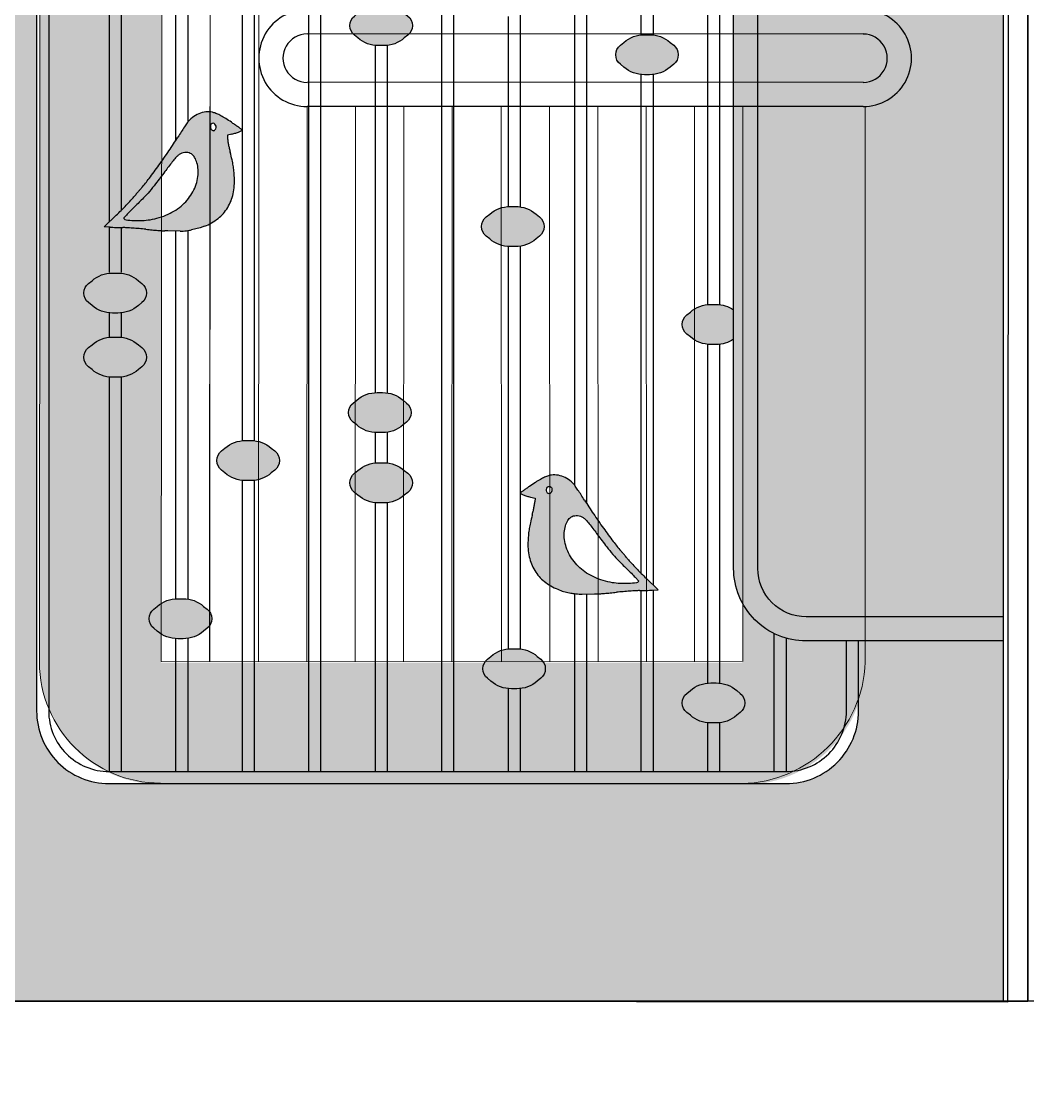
# Model space of a CAD drawing. Header units: millimetres. Extents: x 35877 to 3066687, y -650199 to -40525.
# Drawn here: x 145127.83 to 145169.47, y -179804.76 to -179761.06 of the extents above; entities that cross this region are included whole.
import ezdxf

# ---------------------------------------------------------------- set-up
doc = ezdxf.new("R2010")
doc.units = ezdxf.units.MM
doc.header["$MEASUREMENT"] = 0
for name, color, linetype, lineweight in [('A8_FURNITURE', 32, 'Continuous', 30), ('dim05', 1, 'Continuous', 13), ('Elevation 4.5', 206, 'Continuous', 5), ('FURNITURE', 32, 'Continuous', 9), ('NAME PLATE', 7, 'Continuous', 25), ('wall', 7, 'Continuous', 30)]:
    doc.layers.add(name, color=color, linetype=linetype, lineweight=lineweight)

msp = doc.modelspace()

# ---------------------------------------------------------------- hatches: boundary and pattern name
at = {"layer": 'dim05', "lineweight": 0, "true_color": 0xa47149, "transparency": 33554630}
h = msp.add_hatch(color=35, dxfattribs=at)
h.dxf.hatch_style = 1
h.paths.add_polyline_path([(145168.4572, -179709.6314), (145122.4652, -179709.6314), (145122.4728, -179801.5908), (145168.4649, -179801.5908), (145168.4637, -179786.6922), (145162.4649, -179786.6922), (145162.4649, -179789.5908, -0.4142136), (145159.4649, -179792.5908), (145131.4673, -179792.5908, -0.4142136), (145128.4673, -179789.5908), (145128.4673, -179720.5967, -0.4142136), (145131.4673, -179717.5967), (145159.4649, -179717.5967, -0.4142136), (145162.4649, -179720.5967), (145162.4649, -179747.4924), (145168.4604, -179747.4924)])
h = msp.add_hatch(color=35, dxfattribs=at)
h.dxf.hatch_style = 1
h.paths.add_polyline_path([(145168.4604, -179747.4924), (145160.2982, -179747.4924, 0.4142136), (145157.2982, -179750.4924), (145157.2982, -179783.6922, 0.4142136), (145160.2982, -179786.6922), (145168.4637, -179786.6922), (145168.4636, -179785.6922), (145160.2982, -179785.6922, -0.4142136), (145158.2982, -179783.6922), (145158.2982, -179750.4924, -0.4142136), (145160.2982, -179748.4924), (145168.4605, -179748.4924)])
h = msp.add_hatch(color=35, dxfattribs=at)
h.dxf.hatch_style = 1
h.paths.add_polyline_path([(145168.4605, -179748.4924), (145160.2982, -179748.4924, 0.4142136), (145158.2982, -179750.4924), (145158.2982, -179783.6922, 0.4142136), (145160.2982, -179785.6922), (145168.4636, -179785.6922)])
at = {"layer": 'Elevation 4.5', "lineweight": 0, "true_color": 0x000000, "transparency": 33554628}
h = msp.add_hatch(color=18, dxfattribs=at)
h.dxf.hatch_style = 1
h.paths.add_polyline_path([(145144.0094, -179761.2518, 0.2335694), (145143.8194, -179760.8517), (145143.6747, -179760.7374, 0.1866469), (145142.8246, -179760.4209), (145142.6083, -179760.4209, 0.1866469), (145141.7582, -179760.7374), (145141.6136, -179760.8517, 0.2294381), (145141.4235, -179761.244, 0.2335694), (145141.6136, -179761.6441), (145141.7582, -179761.7584, 0.1866469), (145142.6083, -179762.0749), (145142.8246, -179762.0749, 0.1866469), (145143.6747, -179761.7584), (145143.8194, -179761.6441, 0.2294381)])
h = msp.add_hatch(color=18, dxfattribs=at)
h.dxf.hatch_style = 1
h.paths.add_polyline_path([(145155.0086, -179762.4563, 0.2335694), (145154.8186, -179762.0561), (145154.6739, -179761.9418, 0.1866469), (145153.8238, -179761.6253), (145153.6075, -179761.6253, 0.1866469), (145152.7574, -179761.9418), (145152.6127, -179762.0561, 0.2294381), (145152.4227, -179762.4484, 0.2335694), (145152.6127, -179762.8486), (145152.7574, -179762.9629, 0.1866469), (145153.6075, -179763.2794), (145153.8238, -179763.2794, 0.1866469), (145154.6739, -179762.9629), (145154.8186, -179762.8486, 0.2294381)])
h = msp.add_hatch(color=18, dxfattribs=at)
h.dxf.hatch_style = 1
edge = h.paths.add_edge_path()
edge.add_arc((145153.541, -179777.9458), 22.7128, 507.18852, 507.83828, ccw=False)
edge.add_arc((145148.2609, -179774.5415), 16.4304, 506.36276, 507.18852, ccw=False)
edge.add_arc((145149.2396, -179775.1927), 17.6059, 505.7127, 506.36268, ccw=False)
edge.add_arc((145135.2507, -179765.6547), 0.6748, 498.83106, 505.7127, ccw=False)
edge.add_arc((145135.6475, -179766.0016), 1.2018, 484.00797, 498.83106, ccw=False)
edge.add_arc((145135.6259, -179765.9696), 1.1632, 468.82012, 484.00797, ccw=False)
edge.add_arc((145135.5886, -179765.8604), 1.0478, 452.7846, 468.82001, ccw=False)
edge.add_arc((145135.5748, -179765.5752), 0.7623, 432.43002, 452.7846, ccw=False)
edge.add_arc((145135.4156, -179766.078), 1.2897, 425.01577, 432.43002, ccw=False)
edge.add_arc((145134.852, -179767.2875), 2.624, 420.65779, 425.01577, ccw=False)
edge.add_arc((145134.2444, -179768.3682), 3.8638, 417.0816, 420.65779, ccw=False)
edge.add_arc((145131.6622, -179772.3569), 8.6154, 415.11795, 417.0816, ccw=False)
edge.add_arc((145104.1835, -179811.7731), 56.6645, 414.95139, 415.11795, ccw=False)
edge.add_arc((145117.6634, -179792.5565), 33.1914, 414.70247, 414.95139, ccw=False)
edge.add_arc((145097.0458, -179821.6785), 68.873, 414.599882, 414.702471, ccw=False)
edge.add_arc((145136.7954, -179765.7456), 0.2543, 409.23396, 414.59988, ccw=False)
edge.add_arc((145136.9503, -179765.566), 0.0172, 298.20864, 409.23396, ccw=False)
edge.add_arc((145136.2719, -179764.3012), 1.4524, 293.39256, 298.20864, ccw=False)
edge.add_arc((145136.2007, -179764.1368), 1.6315, 287.9266, 293.39256, ccw=False)
edge.add_arc((145136.0361, -179763.6278), 2.1665, 283.50765, 287.9266, ccw=False)
edge.add_line((145136.5421, -179765.7344), (145136.3578, -179765.7786))
edge.add_line((145136.3578, -179765.7786), (145136.3669, -179765.9336))
edge.add_arc((145137.1187, -179765.8897), 0.7531, 183.34154, 189.81323)
edge.add_arc((145141.8106, -179765.0782), 5.5147, 189.81323, 191.30457)
edge.add_arc((145142.4613, -179764.9481), 6.1782, 191.30451, 192.83883)
edge.add_arc((145142.7124, -179764.8909), 6.4358, 192.83879, 194.32781)
edge.add_arc((145124.7969, -179769.4667), 12.0549, 372.79594, 374.32781, ccw=False)
edge.add_arc((145132.6596, -179767.681), 3.9919, 369.30302, 372.79594, ccw=False)
edge.add_arc((145133.2726, -179767.5805), 3.3707, 365.43492, 369.30295, ccw=False)
edge.add_arc((145130.1219, -179767.8803), 6.5356, 363.07768, 365.43492, ccw=False)
edge.add_arc((145134.0454, -179767.6693), 2.6065, 348.21303, 363.07768, ccw=False)
edge.add_arc((145134.8412, -179767.8354), 1.7935, 328.54144, 348.21303, ccw=False)
edge.add_arc((145134.9061, -179767.8751), 1.7174, 308.37567, 328.54144, ccw=False)
edge.add_arc((145134.579, -179767.462), 2.2443, 291.87328, 308.37567, ccw=False)
edge.add_line((145135.4151, -179769.5448), (145135.236, -179769.6167))
edge.add_line((145135.236, -179769.6167), (145134.8768, -179769.6985))
edge.add_arc((145134.5818, -179768.1591), 1.5675, 277.56565, 280.84666, ccw=False)
edge.add_arc((145134.0388, -179764.0707), 5.6917, 276.30901, 277.56565, ccw=False)
edge.add_arc((145133.9774, -179763.515), 6.2509, 275.06563, 276.30901, ccw=False)
edge.add_arc((145134.1078, -179764.9863), 4.7738, 273.54376, 275.06563, ccw=False)
edge.add_line((145134.4028, -179769.7509), (145133.896, -179769.7352))
edge.add_line((145133.896, -179769.7352), (145133.7701, -179769.7352))
edge.add_arc((145133.7701, -179768.6866), 1.0486, 265.59735, 270, ccw=False)
edge.add_arc((145135.9444, -179740.4462), 29.3726, 265.20293, 265.59735, ccw=False)
edge.add_arc((145135.7407, -179742.8733), 26.937, 264.68974, 265.20285, ccw=False)
edge.add_arc((145136.7218, -179732.3184), 37.5373, 264.28949, 264.68968, ccw=False)
edge.add_arc((145131.0139, -179789.3988), 19.8277, 444.28949, 445.08155)
edge.add_arc((145130.9332, -179790.3357), 20.7681, 445.08151, 445.84651)
edge.add_arc((145131.0972, -179788.0775), 18.504, 445.84648, 446.60254)
edge.add_arc((145132.0067, -179772.7574), 3.1569, 446.60254, 449.39965)
edge.add_arc((145132.1233, -179761.6289), 7.9723, 268.96302, 269.39965, ccw=False)
edge.add_line((145131.979, -179769.5998), (145131.2688, -179769.5641))
edge.add_arc((145115.1446, -179752.2557), 23.6552, 312.97168, 316.05955)
edge.add_arc((145120.637, -179757.5708), 16.0121, 316.11651, 317.10322)
edge.add_arc((145129.5318, -179765.8355), 3.8704, 317.10322, 319.93677)
edge.add_arc((145208.1109, -179831.9191), 98.8024, 499.848316, 499.936772, ccw=False)
edge.add_arc((145194.8993, -179820.7736), 81.5176, 499.744298, 499.848249, ccw=False)
edge.add_arc((145191.6079, -179817.9867), 77.2047, 499.654619, 499.744249, ccw=False)
edge.add_arc((145137.2701, -179771.8309), 5.9099, 499.05554, 499.65462, ccw=False)
edge.add_arc((145126.9318, -179762.8615), 7.777, 319.05554, 322.77729)
edge.add_arc((145113.5986, -179752.7327), 24.5211, 322.77729, 324.3586)
edge.add_arc((145111.7057, -179751.3755), 26.8504, 324.3586, 325.91326)
edge.add_arc((145117.2209, -179755.1077), 20.1909, 325.91326, 327.83828)
edge = h.paths.add_edge_path(flags=16)
edge.add_arc((145135.6633, -179765.415), 0.2323, 320.05653, 335.50465)
edge.add_arc((145135.7152, -179765.4387), 0.1751, 335.50465, 368.70961)
edge.add_arc((145135.7245, -179765.4372), 0.1658, 368.70961, 403.30219)
edge.add_arc((145135.7621, -179765.4018), 0.1141, 403.30219, 446.9972)
edge.add_arc((145135.7628, -179765.3883), 0.1006, 446.9972, 494.99999)
edge.add_arc((145135.7593, -179765.3848), 0.0957, 494.99997, 528.67412)
edge.add_arc((145135.9192, -179765.4168), 0.2587, 528.67412, 544.70662)
edge.add_arc((145135.9326, -179765.4157), 0.2721, 184.70662, 200.39287)
edge.add_arc((145135.7981, -179765.4657), 0.1287, 200.39287, 227.85535)
edge.add_arc((145135.808, -179765.4548), 0.1434, 227.85535, 249.44083)
edge.add_arc((145135.7816, -179765.5251), 0.0683, 249.44083, 287.01666)
edge.add_arc((145135.7771, -179765.5103), 0.0838, 287.01666, 320.05653)
edge = h.paths.add_edge_path(flags=16)
edge.add_arc((145134.6948, -179766.8248), 0.3225, 416.48854, 435.45402)
edge.add_arc((145134.6503, -179766.9963), 0.4996, 435.45402, 449.11678)
edge.add_arc((145134.6498, -179767.0341), 0.5374, 449.11678, 462.30358)
edge.add_arc((145134.6341, -179766.9622), 0.4639, 462.30358, 477.02902)
edge.add_arc((145134.7061, -179767.1034), 0.6223, 477.02902, 488.85253)
edge.add_arc((145134.8179, -179767.2422), 0.8006, 488.85253, 498.64147)
edge.add_arc((145136.4696, -179768.6962), 3.0011, 498.64147, 502.77508)
edge.add_arc((145187.9272, -179807.79), 67.6247, 502.775081, 503.205715)
edge.add_arc((145099.3338, -179741.5274), 43.0077, 322.36235, 323.20571, ccw=False)
edge.add_arc((145127.5451, -179763.2826), 7.3824, 319.25591, 322.36235, ccw=False)
edge.add_arc((145128.6466, -179764.2315), 5.9284, 315.67016, 319.25591, ccw=False)
edge.add_arc((145118.1448, -179753.9725), 20.6096, 314.25199, 315.67016, ccw=False)
edge.add_arc((145145.4705, -179782.0212), 18.5494, 494.25199, 495.13273)
edge.add_arc((145136.0615, -179772.6557), 5.2737, 495.13273, 497.37914)
edge.add_arc((145137.8426, -179774.2947), 7.6942, 497.37914, 498.5497)
edge.add_arc((145132.0915, -179769.2154), 0.0212, 498.5497, 572.61788)
edge.add_arc((145132.1792, -179769.1592), 0.1254, 212.61788, 264.11514)
edge.add_arc((145132.7092, -179764.0173), 5.2946, 264.11514, 267.59679)
edge.add_arc((145132.6554, -179765.2997), 4.011, 267.59679, 272.66271)
edge.add_arc((145132.7165, -179766.6145), 2.6949, 272.66271, 279.48802)
edge.add_arc((145132.6606, -179766.2801), 3.0338, 279.48802, 294.18755)
edge.add_arc((145132.9497, -179766.9237), 2.3283, 294.18755, 312.11259)
edge.add_arc((145133.1477, -179767.1427), 2.0331, 312.11259, 331.43659)
edge.add_arc((145133.3291, -179767.2414), 1.8266, 331.43651, 352.37921)
edge.add_arc((145133.7274, -179767.2947), 1.4247, 352.37921, 363.83927)
edge.add_arc((145133.8406, -179767.2871), 1.3113, 363.83927, 376.03421)
edge.add_arc((145134.0966, -179767.2136), 1.0448, 376.03421, 389.58284)
edge.add_arc((145134.6427, -179766.9036), 0.4169, 389.58284, 416.48854)
h = msp.add_hatch(color=18, dxfattribs=at)
h.dxf.hatch_style = 1
h.paths.add_polyline_path([(145149.4604, -179769.5675, 0.2335694), (145149.2703, -179769.1674), (145149.1257, -179769.0531, 0.1866469), (145148.2756, -179768.7366), (145148.0593, -179768.7366, 0.1866469), (145147.2092, -179769.0531), (145147.0645, -179769.1674, 0.2294381), (145146.8745, -179769.5597, 0.2335694), (145147.0645, -179769.9598), (145147.2092, -179770.0741, 0.1866469), (145148.0593, -179770.3906), (145148.2756, -179770.3906, 0.1866469), (145149.1257, -179770.0741), (145149.2703, -179769.9598, 0.2294381)])
h = msp.add_hatch(color=18, dxfattribs=at)
h.dxf.hatch_style = 1
h.paths.add_polyline_path([(145133.0102, -179772.3117, 0.2335694), (145132.8202, -179771.9116), (145132.6755, -179771.7973, 0.1866469), (145131.8254, -179771.4808), (145131.6091, -179771.4808, 0.1866469), (145130.759, -179771.7973), (145130.6143, -179771.9116, 0.2294381), (145130.4243, -179772.3039, 0.2335694), (145130.6143, -179772.704), (145130.759, -179772.8183, 0.1866469), (145131.6091, -179773.1348), (145131.8254, -179773.1348, 0.1866469), (145132.6755, -179772.8183), (145132.8202, -179772.704, 0.2294381)])
h = msp.add_hatch(color=18, dxfattribs=at)
h.dxf.hatch_style = 1
h.paths.add_polyline_path([(145157.2982, -179772.9958, 0.1540341), (145156.5738, -179772.7772), (145156.3574, -179772.7772, 0.1866469), (145155.5074, -179773.0937), (145155.3627, -179773.208, 0.2294381), (145155.1727, -179773.6003, 0.2335694), (145155.3627, -179774.0004), (145155.5074, -179774.1147, 0.1866469), (145156.3574, -179774.4312), (145156.5738, -179774.4312, 0.1540341), (145157.2982, -179774.2127)])
h = msp.add_hatch(color=18, dxfattribs=at)
h.dxf.hatch_style = 1
h.paths.add_polyline_path([(145133.0102, -179774.9658, 0.2335694), (145132.8202, -179774.5656), (145132.6755, -179774.4513, 0.1866469), (145131.8255, -179774.1348), (145131.6091, -179774.1348, 0.1866469), (145130.7591, -179774.4513), (145130.6144, -179774.5656, 0.2294381), (145130.4244, -179774.958, 0.2335694), (145130.6144, -179775.3581), (145130.7591, -179775.4724, 0.1866469), (145131.6091, -179775.7889), (145131.8255, -179775.7889, 0.1866469), (145132.6755, -179775.4724), (145132.8202, -179775.3581, 0.2294381)])
h = msp.add_hatch(color=18, dxfattribs=at)
h.dxf.hatch_style = 1
h.paths.add_polyline_path([(145143.9604, -179777.2485, 0.2335694), (145143.7704, -179776.8484), (145143.6257, -179776.7341, 0.1866469), (145142.7756, -179776.4176), (145142.5593, -179776.4176, 0.1866469), (145141.7092, -179776.7341), (145141.5645, -179776.8484, 0.2294381), (145141.3745, -179777.2407, 0.2335694), (145141.5645, -179777.6409), (145141.7092, -179777.7552, 0.1866469), (145142.5593, -179778.0717), (145142.7756, -179778.0717, 0.1866469), (145143.6257, -179777.7552), (145143.7704, -179777.6409, 0.2294381)])
h = msp.add_hatch(color=18, dxfattribs=at)
h.dxf.hatch_style = 1
h.paths.add_polyline_path([(145138.5098, -179779.2391, 0.2335694), (145138.3198, -179778.839), (145138.1751, -179778.7247, 0.1866469), (145137.3251, -179778.4082), (145137.1087, -179778.4082, 0.1866469), (145136.2587, -179778.7247), (145136.114, -179778.839, 0.2294381), (145135.924, -179779.2313, 0.2335694), (145136.114, -179779.6314), (145136.2587, -179779.7457, 0.1866469), (145137.1087, -179780.0622), (145137.3251, -179780.0622, 0.1866469), (145138.1751, -179779.7457), (145138.3198, -179779.6314, 0.2294381)])
h = msp.add_hatch(color=18, dxfattribs=at)
h.dxf.hatch_style = 1
h.paths.add_polyline_path([(145144.0094, -179780.1604, 0.2335694), (145143.8194, -179779.7603), (145143.6747, -179779.646, 0.1866469), (145142.8247, -179779.3295), (145142.6083, -179779.3295, 0.1866469), (145141.7583, -179779.646), (145141.6136, -179779.7603, 0.2294381), (145141.4235, -179780.1526, 0.2335694), (145141.6136, -179780.5527), (145141.7583, -179780.667, 0.1866469), (145142.6083, -179780.9835), (145142.8247, -179780.9835, 0.1866469), (145143.6747, -179780.667), (145143.8194, -179780.5527, 0.2294381)])
h = msp.add_hatch(color=18, dxfattribs=at)
h.dxf.hatch_style = 1
edge = h.paths.add_edge_path()
edge.add_arc((145131.9013, -179792.9566), 22.7128, 32.16172, 32.81148)
edge.add_arc((145137.1814, -179789.5523), 16.4304, 32.81148, 33.63724)
edge.add_arc((145136.2027, -179790.2035), 17.6059, 33.63732, 34.2873)
edge.add_arc((145150.1915, -179780.6655), 0.6748, 34.2873, 41.16894)
edge.add_arc((145149.7948, -179781.0124), 1.2018, 41.16894, 55.99203)
edge.add_arc((145149.8164, -179780.9804), 1.1632, 55.99203, 71.17988)
edge.add_arc((145149.8536, -179780.8712), 1.0478, 71.17999, 87.2154)
edge.add_arc((145149.8675, -179780.586), 0.7623, 87.2154, 107.56998)
edge.add_arc((145150.0267, -179781.0888), 1.2897, 107.56998, 114.98423)
edge.add_arc((145150.5903, -179782.2983), 2.624, 114.98423, 119.34221)
edge.add_arc((145151.1978, -179783.379), 3.8638, 119.34221, 122.9184)
edge.add_arc((145153.78, -179787.3677), 8.6154, 122.9184, 124.88205)
edge.add_arc((145181.2588, -179826.7839), 56.6645, 124.88205, 125.04861)
edge.add_arc((145167.7789, -179807.5673), 33.1914, 125.04861, 125.29753)
edge.add_arc((145188.3965, -179836.6893), 68.873, 125.297529, 125.400118)
edge.add_arc((145148.6469, -179780.7564), 0.2543, 125.40012, 130.76604)
edge.add_arc((145148.492, -179780.5768), 0.0172, 130.76604, 241.79136)
edge.add_arc((145149.1704, -179779.312), 1.4524, 241.79136, 246.60744)
edge.add_arc((145149.2415, -179779.1476), 1.6315, 246.60744, 252.0734)
edge.add_arc((145149.4062, -179778.6386), 2.1665, 252.0734, 256.49235)
edge.add_line((145148.9002, -179780.7452), (145149.0845, -179780.7894))
edge.add_line((145149.0845, -179780.7894), (145149.0754, -179780.9444))
edge.add_arc((145148.3236, -179780.9005), 0.7531, 350.18677, 356.65846, ccw=False)
edge.add_arc((145143.6317, -179780.089), 5.5147, 348.69543, 350.18677, ccw=False)
edge.add_arc((145142.981, -179779.9589), 6.1782, 347.16117, 348.69549, ccw=False)
edge.add_arc((145142.7298, -179779.9017), 6.4358, 345.67219, 347.16121, ccw=False)
edge.add_arc((145160.6454, -179784.4775), 12.0549, 165.67219, 167.20406)
edge.add_arc((145152.7827, -179782.6918), 3.9919, 167.20406, 170.69698)
edge.add_arc((145152.1697, -179782.5913), 3.3707, 170.69705, 174.56508)
edge.add_arc((145155.3203, -179782.8911), 6.5356, 174.56508, 176.92232)
edge.add_arc((145151.3969, -179782.6801), 2.6065, 176.92232, 191.78697)
edge.add_arc((145150.6011, -179782.8462), 1.7935, 191.78697, 211.45856)
edge.add_arc((145150.5362, -179782.8859), 1.7174, 211.45856, 231.62433)
edge.add_arc((145150.8633, -179782.4728), 2.2443, 231.62433, 248.12672)
edge.add_line((145150.0271, -179784.5556), (145150.2063, -179784.6275))
edge.add_line((145150.2063, -179784.6275), (145150.5655, -179784.7093))
edge.add_arc((145150.8605, -179783.1699), 1.5675, 259.15334, 262.43435)
edge.add_arc((145151.4035, -179779.0815), 5.6917, 262.43435, 263.69099)
edge.add_arc((145151.4649, -179778.5258), 6.2509, 263.69099, 264.93437)
edge.add_arc((145151.3345, -179779.9971), 4.7738, 264.93437, 266.45624)
edge.add_line((145151.0394, -179784.7617), (145151.5463, -179784.746))
edge.add_line((145151.5463, -179784.746), (145151.6722, -179784.746))
edge.add_arc((145151.6722, -179783.6974), 1.0486, 270, 274.40265)
edge.add_arc((145149.4979, -179755.457), 29.3726, 274.40265, 274.79707)
edge.add_arc((145149.7016, -179757.8841), 26.937, 274.79715, 275.31026)
edge.add_arc((145148.7205, -179747.3292), 37.5373, 275.31032, 275.71051)
edge.add_arc((145154.4284, -179804.4096), 19.8277, 94.91845, 95.71051, ccw=False)
edge.add_arc((145154.509, -179805.3465), 20.7681, 94.15349, 94.91849, ccw=False)
edge.add_arc((145154.3451, -179803.0883), 18.504, 93.39746, 94.15352, ccw=False)
edge.add_arc((145153.4356, -179787.7682), 3.1569, 90.60035, 93.39746, ccw=False)
edge.add_arc((145153.319, -179776.6397), 7.9723, 270.60035, 271.03698)
edge.add_line((145153.4632, -179784.6106), (145154.1734, -179784.5749))
edge.add_arc((145170.2977, -179767.2665), 23.6552, 223.94045, 227.02832, ccw=False)
edge.add_arc((145164.8053, -179772.5816), 16.0121, 222.89678, 223.88349, ccw=False)
edge.add_arc((145155.9105, -179780.8463), 3.8704, 220.06323, 222.89678, ccw=False)
edge.add_arc((145077.3314, -179846.9299), 98.8024, 40.063228, 40.151684)
edge.add_arc((145090.5429, -179835.7844), 81.5176, 40.151751, 40.255702)
edge.add_arc((145093.8344, -179832.9975), 77.2047, 40.255751, 40.345381)
edge.add_arc((145148.1722, -179786.8417), 5.9099, 40.34538, 40.94446)
edge.add_arc((145158.5105, -179777.8723), 7.777, 217.22271, 220.94446, ccw=False)
edge.add_arc((145171.8437, -179767.7435), 24.5211, 215.6414, 217.22271, ccw=False)
edge.add_arc((145173.7366, -179766.3863), 26.8504, 214.08674, 215.6414, ccw=False)
edge.add_arc((145168.2213, -179770.1185), 20.1909, 212.16172, 214.08674, ccw=False)
edge = h.paths.add_edge_path(flags=16)
edge.add_arc((145149.779, -179780.4258), 0.2323, 204.49535, 219.94347, ccw=False)
edge.add_arc((145149.727, -179780.4495), 0.1751, 171.29039, 204.49535, ccw=False)
edge.add_arc((145149.7178, -179780.448), 0.1658, 136.69781, 171.29039, ccw=False)
edge.add_arc((145149.6802, -179780.4126), 0.1141, 93.0028, 136.69781, ccw=False)
edge.add_arc((145149.6795, -179780.3991), 0.1006, 45.00001, 93.0028, ccw=False)
edge.add_arc((145149.683, -179780.3956), 0.0957, 11.32588, 45.00003, ccw=False)
edge.add_arc((145149.5231, -179780.4276), 0.2587, -4.70662, 11.32588, ccw=False)
edge.add_arc((145149.5097, -179780.4265), 0.2721, 339.60713, 355.29338, ccw=False)
edge.add_arc((145149.6442, -179780.4765), 0.1287, 312.14465, 339.60713, ccw=False)
edge.add_arc((145149.6343, -179780.4656), 0.1434, 290.55917, 312.14465, ccw=False)
edge.add_arc((145149.6607, -179780.5359), 0.0683, 252.98334, 290.55917, ccw=False)
edge.add_arc((145149.6652, -179780.5211), 0.0838, 219.94347, 252.98334, ccw=False)
edge = h.paths.add_edge_path(flags=16)
edge.add_arc((145150.7474, -179781.8356), 0.3225, 104.54598, 123.51146, ccw=False)
edge.add_arc((145150.7919, -179782.0071), 0.4996, 90.88322, 104.54598, ccw=False)
edge.add_arc((145150.7925, -179782.0449), 0.5374, 77.69642, 90.88322, ccw=False)
edge.add_arc((145150.8082, -179781.973), 0.4639, 62.97098, 77.69642, ccw=False)
edge.add_arc((145150.7362, -179782.1142), 0.6223, 51.14747, 62.97098, ccw=False)
edge.add_arc((145150.6244, -179782.253), 0.8006, 41.35853, 51.14747, ccw=False)
edge.add_arc((145148.9727, -179783.707), 3.0011, 37.22492, 41.35853, ccw=False)
edge.add_arc((145097.515, -179822.8008), 67.6247, 36.794285, 37.224919, ccw=False)
edge.add_arc((145186.1085, -179756.5382), 43.0077, 216.79429, 217.63765)
edge.add_arc((145157.8972, -179778.2934), 7.3824, 217.63765, 220.74409)
edge.add_arc((145156.7957, -179779.2423), 5.9284, 220.74409, 224.32984)
edge.add_arc((145167.2975, -179768.9833), 20.6096, 224.32984, 225.74801)
edge.add_arc((145139.9717, -179797.032), 18.5494, 44.86727, 45.74801, ccw=False)
edge.add_arc((145149.3808, -179787.6665), 5.2737, 42.62086, 44.86727, ccw=False)
edge.add_arc((145147.5997, -179789.3055), 7.6942, 41.4503, 42.62086, ccw=False)
edge.add_arc((145153.3508, -179784.2262), 0.0212, -32.61788, 41.4503, ccw=False)
edge.add_arc((145153.2631, -179784.17), 0.1254, 275.88486, 327.38212, ccw=False)
edge.add_arc((145152.7331, -179779.0281), 5.2946, 272.40321, 275.88486, ccw=False)
edge.add_arc((145152.7869, -179780.3105), 4.011, 267.33729, 272.40321, ccw=False)
edge.add_arc((145152.7258, -179781.6253), 2.6949, 260.51198, 267.33729, ccw=False)
edge.add_arc((145152.7816, -179781.2909), 3.0338, 245.81245, 260.51198, ccw=False)
edge.add_arc((145152.4926, -179781.9345), 2.3283, 227.88741, 245.81245, ccw=False)
edge.add_arc((145152.2946, -179782.1535), 2.0331, 208.56341, 227.88741, ccw=False)
edge.add_arc((145152.1132, -179782.2522), 1.8266, 187.62079, 208.56349, ccw=False)
edge.add_arc((145151.7149, -179782.3055), 1.4247, 176.16073, 187.62079, ccw=False)
edge.add_arc((145151.6017, -179782.2979), 1.3113, 163.96579, 176.16073, ccw=False)
edge.add_arc((145151.3457, -179782.2244), 1.0448, 150.41716, 163.96579, ccw=False)
edge.add_arc((145150.7996, -179781.9144), 0.4169, 123.51146, 150.41716, ccw=False)
h = msp.add_hatch(color=18, dxfattribs=at)
h.dxf.hatch_style = 1
h.paths.add_polyline_path([(145135.711, -179785.7774, 0.2335694), (145135.521, -179785.3773), (145135.3763, -179785.263, 0.1866469), (145134.5262, -179784.9465), (145134.3099, -179784.9465, 0.1866469), (145133.4598, -179785.263), (145133.3152, -179785.3773, 0.2294381), (145133.1251, -179785.7696, 0.2335694), (145133.3152, -179786.1698), (145133.4598, -179786.2841, 0.1866469), (145134.3099, -179786.6005), (145134.5262, -179786.6005, 0.1866469), (145135.3763, -179786.2841), (145135.521, -179786.1698, 0.2294381)])
h = msp.add_hatch(color=18, dxfattribs=at)
h.dxf.hatch_style = 1
h.paths.add_polyline_path([(145149.5092, -179787.8444, 0.2335694), (145149.3191, -179787.4443), (145149.1745, -179787.33, 0.1866469), (145148.3244, -179787.0135), (145148.1081, -179787.0135, 0.1866469), (145147.258, -179787.33), (145147.1133, -179787.4443, 0.2294381), (145146.9233, -179787.8366, 0.2335694), (145147.1133, -179788.2368), (145147.258, -179788.3511, 0.1866469), (145148.1081, -179788.6676), (145148.3244, -179788.6676, 0.1866469), (145149.1745, -179788.3511), (145149.3191, -179788.2368, 0.2294381)])
h = msp.add_hatch(color=18, dxfattribs=at)
h.dxf.hatch_style = 1
h.paths.add_polyline_path([(145157.7587, -179789.2665, 0.2335694), (145157.5687, -179788.8664), (145157.424, -179788.7521, 0.1866469), (145156.5739, -179788.4356), (145156.3576, -179788.4356, 0.1866469), (145155.5075, -179788.7521), (145155.3628, -179788.8664, 0.2294381), (145155.1728, -179789.2587, 0.2335694), (145155.3628, -179789.6588), (145155.5075, -179789.7731, 0.1866469), (145156.3576, -179790.0896), (145156.5739, -179790.0896, 0.1866469), (145157.424, -179789.7731), (145157.5687, -179789.6588, 0.2294381)])
at = {"layer": 'NAME PLATE', "lineweight": 0, "true_color": 0x000000, "transparency": 33554687}
h = msp.add_hatch(color=18, dxfattribs=at)
h.dxf.hatch_style = 1
h.set_gradient(color1=(153, 155, 55), color2=(229, 232, 120), name='INVCYLINDER')
h.paths.add_polyline_path([(145162.7169, -179722.6648, 0.4109881), (145157.6797, -179717.6829), (145157.6797, -179760.629), (145162.7169, -179760.6253)], flags=17)
h.paths.add_polyline_path([(145162.7171, -179764.6428, 0.9852287), (145162.6547, -179760.6444), (145157.6797, -179760.629), (145157.6797, -179787.5897), (145133.6176, -179787.5897), (145133.6176, -179717.6826, 0.4142439), (145128.6349, -179722.6648), (145128.5876, -179787.6144, 0.4139883), (145133.5876, -179792.6182), (145157.6369, -179792.6367, 0.4196556), (145162.7456, -179787.6095)])

# ---------------------------------------------------------------- linework, layer by layer
at = {"layer": 'A8_FURNITURE', "linetype": 'ByBlock', "lineweight": 15, "transparency": 33554687}
for p, q in [((145133.6813, -179717.6356, 531.9841), (145133.6191, -179787.5418, -260.0136)), ((145135.6677, -179717.6357, 2.3955), (145135.6269, -179787.5433, -1.5038)), ((145137.6689, -179717.6359, 2.3942), (145137.6561, -179764.5926)), ((145135.6395, -179764.5921), (145135.6191, -179787.5433, -260.7256)), ((145137.6561, -179764.5926), (145137.6487, -179787.5449, -260.7256)), ((145139.6561, -179764.5932), (145139.6487, -179787.5464, -260.7256)), ((145141.6561, -179764.5937), (145141.6487, -179787.548, -260.7256)), ((145143.6561, -179764.5943), (145143.6487, -179787.5495, -260.7256)), ((145145.6561, -179764.5949), (145145.6487, -179787.551, -260.7256)), ((145147.6826, -179764.5954), (145147.69, -179787.5526, -260.7256)), ((145149.6826, -179764.596), (145149.69, -179787.5541, -260.7256)), ((145151.6826, -179764.5936), (145151.69, -179787.5557, -260.7256)), ((145153.6863, -179764.5928, -175.1534), (145153.69, -179787.5572, -260.7256)), ((145155.6752, -179787.5587, -260.7256), (145155.6766, -179764.5922, -175.1475)), ((145162.7354, -179764.5949, -186.1738), (145162.7455, -179787.5622, -264.8738)), ((145157.6478, -179787.5603, -260.7256), (145133.6191, -179787.5418, -260.7256)), ((145154.6311, -179801.6226), (145154.6311, -179801.6118))]:
    msp.add_line(p, q, dxfattribs=at)
at = {"layer": 'A8_FURNITURE', "linetype": 'ByBlock', "transparency": 33554687}
for p, q in [((145139.6574, -179761.5941, 0.1019), (145162.6566, -179761.5774)), ((145162.6588, -179763.5901), (145139.6563, -179763.5941, 0.1019)), ((145162.6591, -179764.5901), (145139.6566, -179764.5941, 0.1019))]:
    msp.add_line(p, q, dxfattribs=at)
at = {"layer": 'A8_FURNITURE', "linetype": 'ByBlock', "lineweight": 20, "transparency": 33554687}
msp.add_line((145162.6311, -179801.6226), (145162.6311, -179801.618), dxfattribs=at)
at = {"layer": 'A8_FURNITURE', "linetype": 'ByBlock', "transparency": 33554687}
for points in [[(145168.6311, -179801.6226), (145122.5728, -179801.5871), (145122.6379, -179709.5713)], [(145122.6388, -179709.5713), (145168.6984, -179709.6102), (145168.6311, -179801.6233)]]:
    msp.add_lwpolyline(points, dxfattribs=at)
at = {"layer": 'A8_FURNITURE', "linetype": 'ByBlock', "lineweight": 15, "transparency": 33554687}
for points in [[(145128.591, -179787.7515), (145128.6348, -179722.6176)], [(145157.6752, -179787.5401), (145157.6766, -179764.5916)]]:
    msp.add_lwpolyline(points, dxfattribs=at)
at = {"layer": 'A8_FURNITURE', "linetype": 'ByBlock', "lineweight": 15, "transparency": 33554687, "elevation": -260.7256}
msp.add_lwpolyline([(145157.6369, -179792.5894), (145133.5876, -179792.5709)], dxfattribs=at)
at = {"layer": 'A8_FURNITURE', "linetype": 'ByBlock', "transparency": 33554687}
for centre, radius, start, end in [((145139.6566, -179762.5941, 0.1019), 2, 90, 270.01595), ((145162.6558, -179762.5965), 2, 269.98405, 90), ((145139.6566, -179762.5941, 0.1019), 1, 90, 270.01595), ((145162.6558, -179762.5965), 1, 269.98405, 90)]:
    msp.add_arc(centre, radius, start, end, dxfattribs=at)
at = {"layer": 'A8_FURNITURE', "linetype": 'ByBlock', "lineweight": 15, "transparency": 33554687}
for centre, radius, start, end in [((145133.5914, -179787.5671, -308.6732), 5.0038, 180, 269.95592), ((145157.5208, -179787.3622, -269.022), 5.2285, 271.27189, 357.80777)]:
    msp.add_arc(centre, radius, start, end, dxfattribs=at)
at = {"layer": 'Elevation 4.5', "color": 18, "lineweight": 30, "true_color": 0x000000, "transparency": 33554687}
for p, q in [((145169.4649, -179801.5908), (145169.4572, -179708.6314)), ((145136.967, -179734.7828), (145136.967, -179773.2696)), ((145137.467, -179734.7616), (145137.467, -179773.2795)), ((145153.4658, -179738.6239), (145153.4658, -179761.6311)), ((145153.9658, -179738.6456), (145153.9658, -179761.6311)), ((145131.4674, -179744.3102), (145131.4674, -179769.3723)), ((145131.9674, -179744.3102), (145131.9674, -179768.8854)), ((145139.7168, -179749.7138), (145139.7168, -179792.0782)), ((145140.2168, -179750.5474), (145140.2168, -179792.0908)), ((145134.2172, -179753.9807), (145134.2172, -179766.0072)), ((145134.7172, -179753.9807), (145134.7172, -179765.2415)), ((145151.216, -179754.0991), (145151.216, -179763.527)), ((145150.716, -179754.3622), (145150.716, -179763.5664)), ((145145.2164, -179756.0909), (145145.2164, -179792.0782)), ((145145.7164, -179756.116), (145145.7164, -179792.0908)), ((145156.2156, -179757.6979), (145156.2156, -179772.7834)), ((145156.7156, -179757.6979), (145156.7156, -179772.7834)), ((145148.4662, -179760.7638), (145148.4662, -179768.7428)), ((145147.9662, -179760.8756), (145147.9662, -179768.7329)), ((145131.4674, -179761.5507), (145131.4674, -179769.3723)), ((145131.9674, -179761.2509), (145131.9674, -179768.8033)), ((145134.2172, -179761.7992), (145134.2172, -179766.0072)), ((145142.4666, -179762.0699), (145142.4666, -179768.3568)), ((145142.4666, -179762.0699), (145142.4666, -179776.4253)), ((145142.9666, -179762.0699), (145142.9666, -179767.6784)), ((145142.9666, -179762.0699), (145142.9666, -179776.4352)), ((145153.4658, -179763.2727), (145153.4658, -179783.8871)), ((145153.9658, -179763.2727), (145153.9658, -179784.3744)), ((145150.716, -179763.5664), (145150.716, -179780.2409)), ((145151.216, -179763.527), (145151.216, -179781.004)), ((145136.5421, -179765.7344), (145136.3578, -179765.7786)), ((145136.3578, -179765.7786), (145136.3669, -179765.9336)), ((145131.2688, -179769.5641), (145131.7596, -179769.0901)), ((145131.5095, -179769.5809), (145131.2688, -179769.5641)), ((145131.4674, -179769.5779), (145131.4674, -179770.4449)), ((145131.4674, -179769.5779), (145131.4674, -179770.4449)), ((145131.9674, -179769.5996), (145131.9674, -179770.4449)), ((145133.896, -179769.7352), (145133.7701, -179769.7352)), ((145134.4028, -179769.7509), (145133.896, -179769.7352)), ((145134.2172, -179769.7452), (145134.2172, -179778.3553)), ((145134.2172, -179769.7452), (145134.2172, -179778.3553)), ((145134.7172, -179769.7219), (145134.7172, -179778.3652)), ((145134.7172, -179769.7219), (145134.7172, -179778.3652)), ((145135.236, -179769.6167), (145134.8768, -179769.6985)), ((145135.4151, -179769.5448), (145135.236, -179769.6167)), ((145147.9662, -179770.3825), (145147.9662, -179785.7612)), ((145148.4662, -179770.3726), (145148.4662, -179785.7514)), ((145131.4674, -179770.4449), (145131.4674, -179771.4573)), ((145131.9674, -179770.4449), (145131.9674, -179771.4573)), ((145131.4674, -179773.1263), (145131.4674, -179774.1387)), ((145131.9674, -179773.1263), (145131.9674, -179774.1387)), ((145136.967, -179773.2696), (145136.967, -179778.4121)), ((145137.467, -179773.2795), (145137.467, -179778.4121)), ((145156.2156, -179774.425), (145156.2156, -179788.4355)), ((145156.7156, -179774.425), (145156.7156, -179788.4355)), ((145131.4674, -179775.7803), (145131.4674, -179792.0782)), ((145131.9674, -179775.7803), (145131.9674, -179792.0908)), ((145142.4666, -179778.0749), (145142.4666, -179779.3334)), ((145142.9666, -179778.065), (145142.9666, -179779.3334)), ((145134.2172, -179778.3553), (145134.2172, -179784.9464)), ((145134.7172, -179778.3652), (145134.7172, -179784.9563)), ((145136.967, -179780.0537), (145136.967, -179788.4355)), ((145136.967, -179780.0537), (145136.967, -179792.0782)), ((145137.467, -179780.0537), (145137.467, -179788.4355)), ((145137.467, -179780.0537), (145137.467, -179792.0908)), ((145148.9002, -179780.7452), (145149.0845, -179780.7894)), ((145149.0845, -179780.7894), (145149.0754, -179780.9444)), ((145142.4666, -179780.975), (145142.4666, -179792.0782)), ((145142.9666, -179780.975), (145142.9666, -179792.0908)), ((145154.1734, -179784.5749), (145153.6826, -179784.1009)), ((145150.0271, -179784.5556), (145150.2063, -179784.6275)), ((145150.2063, -179784.6275), (145150.5655, -179784.7093)), ((145150.716, -179784.7316), (145150.716, -179792.0782)), ((145151.0394, -179784.7617), (145151.5463, -179784.746)), ((145151.216, -179784.7729), (145151.216, -179792.0908)), ((145151.5463, -179784.746), (145151.6722, -179784.746)), ((145153.4658, -179784.6106), (145153.4658, -179792.0782)), ((145153.9328, -179784.5917), (145154.1734, -179784.5749)), ((145153.9658, -179784.5894), (145153.9658, -179792.0908)), ((145147.9662, -179785.7612), (145147.9662, -179787.0197)), ((145148.4662, -179785.7514), (145148.4662, -179787.0197)), ((145158.9654, -179786.3799), (145158.9654, -179792.0782)), ((145159.4654, -179786.5743), (145159.4654, -179792.0908)), ((145134.2172, -179786.596), (145134.2172, -179792.0782)), ((145134.7172, -179786.5861), (145134.7172, -179792.0908)), ((145147.9662, -179788.6613), (145147.9662, -179792.0782)), ((145148.4662, -179788.6613), (145148.4662, -179792.0908)), ((145156.2156, -179790.0771), (145156.2156, -179792.0782)), ((145156.7156, -179790.0771), (145156.7156, -179792.0908))]:
    msp.add_line(p, q, dxfattribs=at)
msp.add_lwpolyline([(145169.4572, -179708.6314), (145121.4652, -179708.6314), (145121.4728, -179801.5908), (145169.4649, -179801.5908)], close=True, dxfattribs=at)
for points in [[(145161.9649, -179747.4924), (145161.9649, -179720.5967, 0.4142136), (145159.4649, -179718.0967), (145131.4673, -179718.0967, 0.4142136), (145128.9673, -179720.5967), (145128.9673, -179789.5908, 0.4142136), (145131.4673, -179792.0908), (145159.4649, -179792.0908, 0.4142136), (145161.9649, -179789.5908), (145161.9649, -179786.6922)], [(145157.2982, -179774.2127, -0.1540341), (145156.5738, -179774.4312), (145156.3574, -179774.4312, -0.1866469), (145155.5074, -179774.1147), (145155.3627, -179774.0004, -0.2294381), (145155.1727, -179773.6081), (145155.1727, -179773.6003, -0.2294381), (145155.3627, -179773.208), (145155.5074, -179773.0937, -0.1866469), (145156.3574, -179772.7772), (145156.5738, -179772.7772, -0.1540341), (145157.2982, -179772.9958)]]:
    msp.add_lwpolyline(points, format="xyb", dxfattribs=at)
for points in [[(145144.0096, -179761.2452), (145144.0096, -179761.253, -0.2294381), (145143.8195, -179761.6453), (145143.6749, -179761.7596, -0.1866469), (145142.8248, -179762.0761), (145142.6085, -179762.0761, -0.1866469), (145141.7584, -179761.7596), (145141.6137, -179761.6453, -0.2294381), (145141.4237, -179761.253), (145141.4237, -179761.2452, -0.2294381), (145141.6137, -179760.8528), (145141.7584, -179760.7385, -0.1866469), (145142.6085, -179760.422), (145142.8248, -179760.422, -0.1866469), (145143.6749, -179760.7385), (145143.8195, -179760.8528, -0.2294381)], [(145155.0088, -179762.448), (145155.0088, -179762.4558, -0.2294381), (145154.8187, -179762.8482), (145154.6741, -179762.9625, -0.1866469), (145153.824, -179763.2789), (145153.6076, -179763.2789, -0.1866469), (145152.7576, -179762.9625), (145152.6129, -179762.8482, -0.2294381), (145152.4229, -179762.4558), (145152.4229, -179762.448, -0.2294381), (145152.6129, -179762.0557), (145152.7576, -179761.9414, -0.1866469), (145153.6076, -179761.6249), (145153.824, -179761.6249, -0.1866469), (145154.6741, -179761.9414), (145154.8187, -179762.0557, -0.2294381)], [(145135.6917, -179765.3172, 0.147998), (145135.6655, -179765.366, 0.070065), (145135.6613, -179765.4381, 0.068555), (145135.6775, -179765.5106, 0.120405), (145135.7118, -179765.5611, 0.094464), (145135.7576, -179765.5891, 0.16544), (145135.8016, -179765.5904, 0.145171), (145135.8413, -179765.5641, 0.067507), (145135.8746, -179765.5113, 0.145904), (145135.8884, -179765.4121, 0.152099), (145135.8451, -179765.3235, 0.193), (145135.7681, -179765.2878, 0.212568)], [(145134.4233, -179766.549, 0.051635), (145134.3157, -179766.6187, 0.042739), (145134.217, -179766.7132, 0.018038), (145134.0799, -179766.8807, 0.001879), (145133.774, -179767.2866, -0.00368), (145133.3911, -179767.7907, -0.013555), (145133.1382, -179768.1009, -0.015647), (145132.8874, -179768.3742, -0.006188), (145132.5265, -179768.7347, 0.003843), (145132.3238, -179768.9352, 0.009801), (145132.1808, -179769.0846, 0.005108), (145132.0755, -179769.2013, 0.334926), (145132.0736, -179769.2268, 0.228559), (145132.1663, -179769.284, 0.015192), (145132.4872, -179769.3072, 0.022109), (145132.8417, -179769.3064, 0.029789), (145133.1607, -179769.2725, 0.064227), (145133.9037, -179769.0476, 0.078375), (145134.5111, -179768.6509, 0.084521), (145134.9333, -179768.1148, 0.091628), (145135.1395, -179767.4837, 0.050044), (145135.1489, -179767.1994, 0.053263), (145135.1008, -179766.925, 0.059186), (145135.0053, -179766.6977, 0.11794), (145134.8729, -179766.5559, 0.082944), (145134.7758, -179766.5127, 0.059685), (145134.658, -179766.4967, 0.057602), (145134.5352, -179766.509, 0.06434)], [(145149.4601, -179769.5538), (145149.4601, -179769.5616, -0.2294381), (145149.2701, -179769.9539), (145149.1254, -179770.0682, -0.1866469), (145148.2754, -179770.3847), (145148.059, -179770.3847, -0.1866469), (145147.2089, -179770.0682), (145147.0643, -179769.9539, -0.2294381), (145146.8742, -179769.5616), (145146.8742, -179769.5538, -0.2294381), (145147.0643, -179769.1615), (145147.2089, -179769.0472, -0.1866469), (145148.059, -179768.7307), (145148.2754, -179768.7307, -0.1866469), (145149.1254, -179769.0472), (145149.2701, -179769.1615, -0.2294381)], [(145133.0104, -179772.3016), (145133.0104, -179772.3094, -0.2294381), (145132.8204, -179772.7017), (145132.6757, -179772.816, -0.1866469), (145131.8256, -179773.1325), (145131.6093, -179773.1325, -0.1866469), (145130.7592, -179772.816), (145130.6145, -179772.7017, -0.2294381), (145130.4245, -179772.3094), (145130.4245, -179772.3016, -0.2294381), (145130.6145, -179771.9092), (145130.7592, -179771.7949, -0.1866469), (145131.6093, -179771.4784), (145131.8256, -179771.4784, -0.1866469), (145132.6757, -179771.7949), (145132.8204, -179771.9092, -0.2294381)], [(145133.0104, -179774.9556), (145133.0104, -179774.9634, -0.2294381), (145132.8204, -179775.3558), (145132.6757, -179775.4701, -0.1866469), (145131.8256, -179775.7866), (145131.6093, -179775.7866, -0.1866469), (145130.7592, -179775.4701), (145130.6145, -179775.3558, -0.2294381), (145130.4245, -179774.9634), (145130.4245, -179774.9556, -0.2294381), (145130.6145, -179774.5633), (145130.7592, -179774.449, -0.1866469), (145131.6093, -179774.1325), (145131.8256, -179774.1325, -0.1866469), (145132.6757, -179774.449), (145132.8204, -179774.5633, -0.2294381)], [(145143.9605, -179777.2462), (145143.9605, -179777.254, -0.2294381), (145143.7705, -179777.6463), (145143.6258, -179777.7606, -0.1866469), (145142.7758, -179778.0771), (145142.5594, -179778.0771, -0.1866469), (145141.7094, -179777.7606), (145141.5647, -179777.6463, -0.2294381), (145141.3747, -179777.254), (145141.3747, -179777.2462, -0.2294381), (145141.5647, -179776.8539), (145141.7094, -179776.7396, -0.1866469), (145142.5594, -179776.4231), (145142.7758, -179776.4231, -0.1866469), (145143.6258, -179776.7396), (145143.7705, -179776.8539, -0.2294381)], [(145138.51, -179779.229), (145138.51, -179779.2368, -0.2294381), (145138.3199, -179779.6291), (145138.1753, -179779.7434, -0.1866469), (145137.3252, -179780.0599), (145137.1089, -179780.0599, -0.1866469), (145136.2588, -179779.7434), (145136.1141, -179779.6291, -0.2294381), (145135.9241, -179779.2368), (145135.9241, -179779.229, -0.2294381), (145136.1141, -179778.8366), (145136.2588, -179778.7223, -0.1866469), (145137.1089, -179778.4058), (145137.3252, -179778.4058, -0.1866469), (145138.1753, -179778.7223), (145138.3199, -179778.8366, -0.2294381)], [(145144.0096, -179780.1503), (145144.0096, -179780.1581, -0.2294381), (145143.8195, -179780.5504), (145143.6749, -179780.6647, -0.1866469), (145142.8248, -179780.9812), (145142.6085, -179780.9812, -0.1866469), (145141.7584, -179780.6647), (145141.6137, -179780.5504, -0.2294381), (145141.4237, -179780.1581), (145141.4237, -179780.1503, -0.2294381), (145141.6137, -179779.7579), (145141.7584, -179779.6436, -0.1866469), (145142.6085, -179779.3271), (145142.8248, -179779.3271, -0.1866469), (145143.6749, -179779.6436), (145143.8195, -179779.7579, -0.2294381)], [(145149.7506, -179780.328, -0.147998), (145149.7768, -179780.3768, -0.070065), (145149.7809, -179780.4489, -0.068555), (145149.7648, -179780.5214, -0.120405), (145149.7305, -179780.5719, -0.094464), (145149.6847, -179780.5999, -0.16544), (145149.6407, -179780.6012, -0.145171), (145149.6009, -179780.5749, -0.067507), (145149.5677, -179780.5221, -0.145904), (145149.5539, -179780.4229, -0.152099), (145149.5971, -179780.3343, -0.193), (145149.6742, -179780.2986, -0.212568)], [(145151.019, -179781.5598, -0.051635), (145151.1266, -179781.6295, -0.042739), (145151.2253, -179781.724, -0.018038), (145151.3624, -179781.8915, -0.001879), (145151.6683, -179782.2974, 0.00368), (145152.0512, -179782.8015, 0.013555), (145152.3041, -179783.1117, 0.015647), (145152.5549, -179783.385, 0.006188), (145152.9158, -179783.7455, -0.003843), (145153.1185, -179783.946, -0.009801), (145153.2615, -179784.0954, -0.005108), (145153.3667, -179784.2121, -0.334926), (145153.3687, -179784.2376, -0.228559), (145153.2759, -179784.2948, -0.015192), (145152.9551, -179784.318, -0.022109), (145152.6006, -179784.3172, -0.029789), (145152.2815, -179784.2833, -0.064227), (145151.5386, -179784.0584, -0.078375), (145150.9312, -179783.6617, -0.084521), (145150.5089, -179783.1256, -0.091628), (145150.3028, -179782.4945, -0.050044), (145150.2934, -179782.2102, -0.053263), (145150.3415, -179781.9358, -0.059186), (145150.437, -179781.7085, -0.11794), (145150.5694, -179781.5667, -0.082944), (145150.6665, -179781.5235, -0.059685), (145150.7842, -179781.5075, -0.057602), (145150.907, -179781.5198, -0.06434)], [(145135.7111, -179785.7673), (145135.7111, -179785.7751, -0.2294381), (145135.5211, -179786.1674), (145135.3764, -179786.2817, -0.1866469), (145134.5264, -179786.5982), (145134.31, -179786.5982, -0.1866469), (145133.46, -179786.2817), (145133.3153, -179786.1674, -0.2294381), (145133.1253, -179785.7751), (145133.1253, -179785.7673, -0.2294381), (145133.3153, -179785.3749), (145133.46, -179785.2606, -0.1866469), (145134.31, -179784.9441), (145134.5264, -179784.9441, -0.1866469), (145135.3764, -179785.2606), (145135.5211, -179785.3749, -0.2294381)], [(145149.5092, -179787.8366), (145149.5092, -179787.8444, -0.2294381), (145149.3191, -179788.2368), (145149.1745, -179788.3511, -0.1866469), (145148.3244, -179788.6676), (145148.1081, -179788.6676, -0.1866469), (145147.258, -179788.3511), (145147.1133, -179788.2368, -0.2294381), (145146.9233, -179787.8444), (145146.9233, -179787.8366, -0.2294381), (145147.1133, -179787.4443), (145147.258, -179787.33, -0.1866469), (145148.1081, -179787.0135), (145148.3244, -179787.0135, -0.1866469), (145149.1745, -179787.33), (145149.3191, -179787.4443, -0.2294381)], [(145157.7586, -179789.2524), (145157.7586, -179789.2602, -0.2294381), (145157.5685, -179789.6525), (145157.4239, -179789.7668, -0.1866469), (145156.5738, -179790.0833), (145156.3574, -179790.0833, -0.1866469), (145155.5074, -179789.7668), (145155.3627, -179789.6525, -0.2294381), (145155.1727, -179789.2602), (145155.1727, -179789.2524, -0.2294381), (145155.3627, -179788.86), (145155.5074, -179788.7457, -0.1866469), (145156.3574, -179788.4292), (145156.5738, -179788.4292, -0.1866469), (145157.4239, -179788.7457), (145157.5685, -179788.86, -0.2294381)]]:
    msp.add_lwpolyline(points, format="xyb", close=True, dxfattribs=at)
for centre, radius, start, end in [((145135.6475, -179766.0016), 1.2018, 124.00961, 138.83105), ((145135.6259, -179765.9696), 1.1632, 108.82106, 124.00967), ((145135.5886, -179765.8604), 1.0478, 92.78453, 108.82106), ((145135.5748, -179765.5752), 0.7623, 72.42989, 92.7845), ((145135.4156, -179766.078), 1.2897, 65.01571, 72.42994), ((145134.852, -179767.2875), 2.624, 60.65766, 65.01574), ((145134.2444, -179768.3682), 3.8638, 57.08159, 60.6577), ((145131.6622, -179772.3569), 8.6154, 55.118, 57.08159), ((145148.2609, -179774.5415), 16.4304, 146.36029, 147.18855), ((145149.2396, -179775.1927), 17.6059, 145.7127, 146.36037), ((145135.2507, -179765.6547), 0.6748, 138.83104, 145.71271), ((145104.1835, -179811.7731), 56.6645, 54.95134, 55.11796), ((145117.6634, -179792.5565), 33.1914, 54.70265, 54.95131), ((145097.0458, -179821.6785), 68.873, 54.599881, 54.702555), ((145136.2719, -179764.3012), 1.4524, 293.39261, 298.20865), ((145136.7954, -179765.7456), 0.2543, 49.23396, 54.59976), ((145136.9503, -179765.566), 0.0172, 298.20868, 49.2339), ((145117.2209, -179755.1077), 20.1909, 325.91341, 327.83828), ((145153.541, -179777.9458), 22.7128, 147.18854, 147.83827), ((145137.1187, -179765.8897), 0.7531, 183.34149, 189.81327), ((145141.8106, -179765.0782), 5.5147, 189.81323, 191.30359), ((145136.0361, -179763.6278), 2.1665, 283.50766, 287.92668), ((145136.2007, -179764.1368), 1.6315, 287.92671, 293.39261), ((145111.7057, -179751.3755), 26.8504, 324.35885, 325.91338), ((145142.4613, -179764.9481), 6.1782, 191.30363, 192.83891), ((145142.7124, -179764.8909), 6.4358, 192.83886, 194.32784), ((145124.7969, -179769.4667), 12.0549, 12.79596, 14.3278), ((145132.6596, -179767.681), 3.9919, 9.30398, 12.79601), ((145113.5986, -179752.7327), 24.5211, 322.77731, 324.35887), ((145133.2726, -179767.5805), 3.3707, 5.43493, 9.30409), ((145130.1219, -179767.8803), 6.5356, 3.07763, 5.43492), ((145126.9318, -179762.8615), 7.777, 319.05551, 322.77735), ((145134.0454, -179767.6693), 2.6065, 348.213, 3.07756), ((145208.1109, -179831.9191), 98.8024, 139.848304, 139.936768), ((145194.8993, -179820.7736), 81.5176, 139.746019, 139.848235), ((145191.6079, -179817.9867), 77.2047, 139.654622, 139.746066), ((145137.2701, -179771.8309), 5.9099, 139.05558, 139.65466), ((145134.8412, -179767.8354), 1.7935, 328.54274, 348.21298), ((145120.637, -179757.5708), 16.0121, 316.11658, 317.10321), ((145129.5318, -179765.8355), 3.8704, 317.10316, 319.93687), ((145121.6634, -179758.6347), 14.5344, 313.99877, 315.13734), ((145119.3696, -179756.3519), 17.7706, 315.13734, 316.11663), ((145134.9061, -179767.8751), 1.7174, 308.37533, 328.54279), ((145134.579, -179767.462), 2.2443, 291.87324, 308.37541), ((145131.8768, -179764.319), 5.2747, 266.00676, 267.23494), ((145132.2538, -179756.5136), 13.0892, 267.23495, 267.85787), ((145132.2731, -179755.9971), 13.6061, 267.85795, 268.47651), ((145132.1233, -179761.6289), 7.9723, 268.47653, 269.39967), ((145132.0067, -179772.7574), 3.1569, 86.60256, 89.3996), ((145131.0972, -179788.0775), 18.504, 85.84647, 86.60254), ((145130.9332, -179790.3357), 20.7681, 85.08149, 85.8465), ((145131.0139, -179789.3988), 19.8277, 84.28948, 85.08153), ((145136.7218, -179732.3184), 37.5373, 264.2895, 264.68966), ((145135.7407, -179742.8733), 26.937, 264.68971, 265.20285), ((145135.9444, -179740.4462), 29.3726, 265.20293, 265.59735), ((145133.7701, -179768.6866), 1.0486, 265.59742, 269.99994), ((145134.1078, -179764.9863), 4.7738, 273.54376, 275.06551), ((145133.9774, -179763.515), 6.2509, 275.06554, 276.30884), ((145134.0388, -179764.0707), 5.6917, 276.30883, 277.56565), ((145134.5818, -179768.1591), 1.5675, 277.56567, 280.84666), ((145151.1978, -179783.379), 3.8638, 119.3423, 122.91841), ((145150.5903, -179782.2983), 2.624, 114.98426, 119.34234), ((145150.0267, -179781.0888), 1.2897, 107.57006, 114.98429), ((145149.8675, -179780.586), 0.7623, 87.2155, 107.57011), ((145149.8536, -179780.8712), 1.0478, 71.17894, 87.21547), ((145149.8164, -179780.9804), 1.1632, 55.99033, 71.17894), ((145149.7948, -179781.0124), 1.2018, 41.16895, 55.99039), ((145167.7789, -179807.5673), 33.1914, 125.04869, 125.29735), ((145181.2588, -179826.7839), 56.6645, 124.88204, 125.04866), ((145153.78, -179787.3677), 8.6154, 122.91841, 124.882), ((145150.1915, -179780.6655), 0.6748, 34.28729, 41.16896), ((145136.2027, -179790.2035), 17.6059, 33.63963, 34.2873), ((145137.1814, -179789.5523), 16.4304, 32.81145, 33.63971), ((145148.492, -179780.5768), 0.0172, 130.7661, 241.79132), ((145148.6469, -179780.7564), 0.2543, 125.40024, 130.76604), ((145149.1704, -179779.312), 1.4524, 241.79135, 246.60739), ((145188.3965, -179836.6893), 68.873, 125.297445, 125.400119), ((145149.2415, -179779.1476), 1.6315, 246.60739, 252.07329), ((145149.4062, -179778.6386), 2.1665, 252.07332, 256.49234), ((145131.9013, -179792.9566), 22.7128, 32.16173, 32.81146), ((145168.2213, -179770.1185), 20.1909, 212.16172, 214.08659), ((145142.7298, -179779.9017), 6.4358, 345.67216, 347.16114), ((145142.981, -179779.9589), 6.1782, 347.16109, 348.69637), ((145143.6317, -179780.089), 5.5147, 348.69641, 350.18677), ((145148.3236, -179780.9005), 0.7531, 350.18673, 356.65851), ((145160.6454, -179784.4775), 12.0549, 165.6722, 167.20404), ((145173.7366, -179766.3863), 26.8504, 214.08662, 215.64115), ((145152.1697, -179782.5913), 3.3707, 170.69591, 174.56507), ((145152.7827, -179782.6918), 3.9919, 167.20399, 170.69602), ((145171.8437, -179767.7435), 24.5211, 215.64113, 217.22269), ((145151.3969, -179782.6801), 2.6065, 176.92244, 191.787), ((145155.3203, -179782.8911), 6.5356, 174.56508, 176.92237), ((145158.5105, -179777.8723), 7.777, 217.22265, 220.94449), ((145148.1722, -179786.8417), 5.9099, 40.34534, 40.94442), ((145093.8344, -179832.9975), 77.2047, 40.253934, 40.345378), ((145150.6011, -179782.8462), 1.7935, 191.78702, 211.45726), ((145090.5429, -179835.7844), 81.5176, 40.151765, 40.253981), ((145077.3314, -179846.9299), 98.8024, 40.063232, 40.151696), ((145155.9105, -179780.8463), 3.8704, 220.06313, 222.89684), ((145164.8053, -179772.5816), 16.0121, 222.89679, 223.88342), ((145150.5362, -179782.8859), 1.7174, 211.45721, 231.62467), ((145166.0727, -179771.3627), 17.7706, 223.88337, 224.86266), ((145163.7789, -179773.6455), 14.5344, 224.86266, 226.00123), ((145150.8633, -179782.4728), 2.2443, 231.62459, 248.12676), ((145150.8605, -179783.1699), 1.5675, 259.15334, 262.43433), ((145151.4035, -179779.0815), 5.6917, 262.43435, 263.69117), ((145151.4649, -179778.5258), 6.2509, 263.69116, 264.93446), ((145151.3345, -179779.9971), 4.7738, 264.93449, 266.45624), ((145151.6722, -179783.6974), 1.0486, 270.00006, 274.40258), ((145149.4979, -179755.457), 29.3726, 274.40265, 274.79707), ((145149.7016, -179757.8841), 26.937, 274.79715, 275.31029), ((145148.7205, -179747.3292), 37.5373, 275.31034, 275.7105), ((145154.4284, -179804.4096), 19.8277, 94.91847, 95.71052), ((145154.509, -179805.3465), 20.7681, 94.1535, 94.91851), ((145154.3451, -179803.0883), 18.504, 93.39746, 94.15353), ((145153.4356, -179787.7682), 3.1569, 90.6004, 93.39744), ((145153.319, -179776.6397), 7.9723, 270.60033, 271.52347), ((145153.1692, -179771.0079), 13.6061, 271.52349, 272.14205), ((145153.1885, -179771.5244), 13.0892, 272.14213, 272.76505), ((145153.5654, -179779.3298), 5.2747, 272.76506, 273.99324)]:
    msp.add_arc(centre, radius, start, end, dxfattribs=at)
at = {"layer": 'FURNITURE', "color": 18, "lineweight": 30, "true_color": 0x000000, "transparency": 33554687}
for points in [[(145121.4728, -179677.5908), (145280.4728, -179677.5908), (145280.4728, -179819.5908), (145268.4728, -179819.5908), (145268.4728, -179813.5908), (145256.4728, -179813.5908), (145256.4728, -179807.5908), (145244.4728, -179807.5908), (145244.4728, -179801.5908), (145121.4728, -179801.5908), (145121.4728, -179708.5908)], [(145107.8863, -179831.5908), (145299.0181, -179831.5908), (145299.0181, -179825.5908), (145280.4728, -179825.5908), (145280.4728, -179819.5908), (145268.4728, -179819.5908), (145268.4728, -179813.5908), (145256.4728, -179813.5908), (145256.4728, -179807.5908), (145244.4728, -179807.5908), (145244.4728, -179801.5908), (145121.4728, -179801.5908), (145121.4728, -179801.5908), (145107.8863, -179801.5908)]]:
    msp.add_lwpolyline(points, dxfattribs=at)
at = {"layer": 'FURNITURE', "lineweight": 30, "transparency": 33554687}
msp.add_lwpolyline([(145168.4649, -179801.5908), (145168.4572, -179709.6314), (145122.4652, -179709.6314), (145122.4728, -179801.5908)], dxfattribs=at)
for points in [[(145162.4649, -179747.4924), (145162.4649, -179720.5967, 0.4142136), (145159.4649, -179717.5967), (145131.4673, -179717.5967, 0.4142136), (145128.4673, -179720.5967), (145128.4673, -179789.5908, 0.4142136), (145131.4673, -179792.5908), (145159.4649, -179792.5908, 0.4142136), (145162.4649, -179789.5908), (145162.4649, -179786.6922)], [(145168.4649, -179786.6922), (145160.2982, -179786.6922, -0.4142136), (145157.2982, -179783.6922), (145157.2982, -179750.4924, -0.4142136), (145160.2982, -179747.4924), (145168.4649, -179747.4924)], [(145168.4649, -179785.6922), (145160.2982, -179785.6922, -0.4142136), (145158.2982, -179783.6922), (145158.2982, -179750.4924, -0.4142136), (145160.2982, -179748.4924), (145168.4649, -179748.4924)]]:
    msp.add_lwpolyline(points, format="xyb", dxfattribs=at)
at = {"layer": 'wall', "transparency": 33554687}
msp.add_lwpolyline([(145121.4728, -179708.5908), (145169.4728, -179708.5908), (145169.4728, -179801.5908), (145121.4728, -179801.5908)], close=True, dxfattribs=at)

doc.saveas('drawing.dxf')
